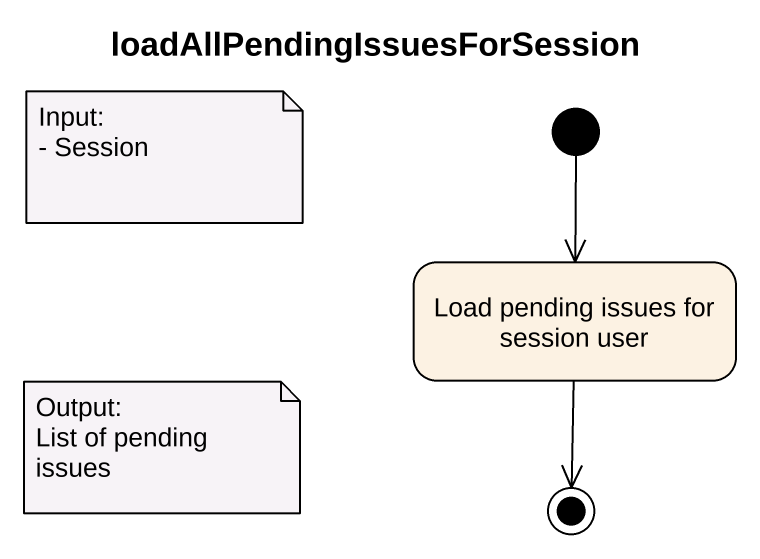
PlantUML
@startuml
title loadAllPendingIssuesForSession
hide empty description
state "Load pending issues for session user" as Load_pending_issues_for
[*] --> Load_pending_issues_for
Load_pending_issues_for --> [*]
note as N1
  Input:
  - Session
end note
note as N2
  Output:
  List of pending issues
end note
@enduml
